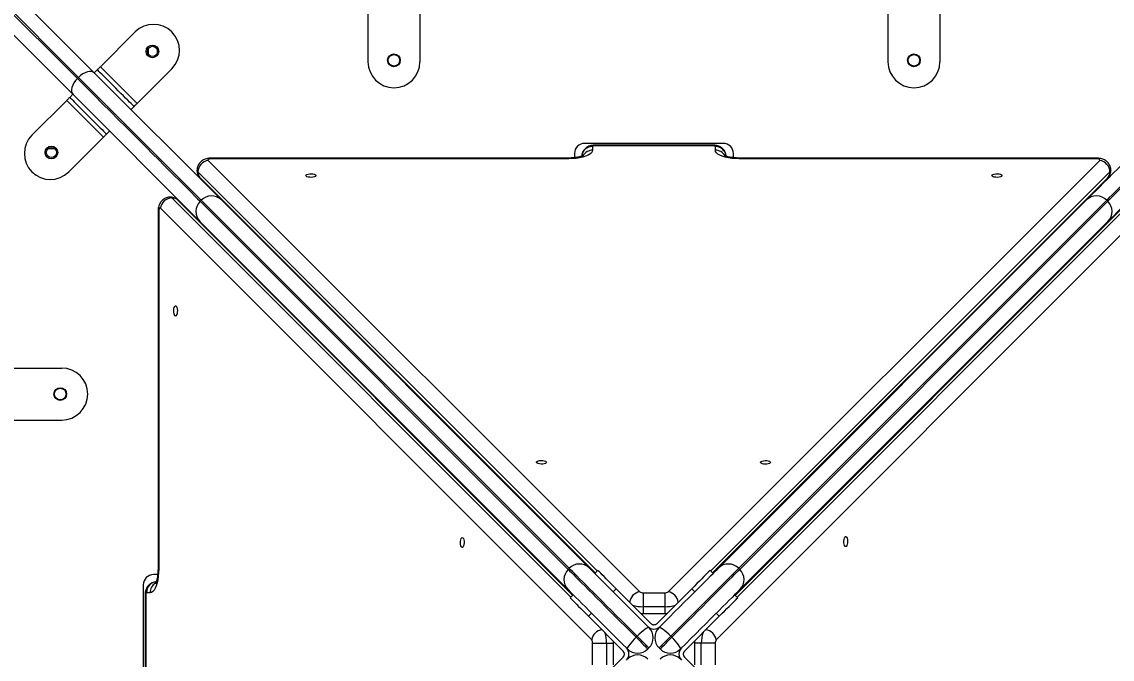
# Model space of a CAD drawing. Header units: millimetres. Extents: x -5609 to 5139, y -3980 to 3221.
# Drawn here: x -108 to 647, y 223 to 665 of the extents above; entities that cross this region are included whole.
import ezdxf

# ---------------------------------------------------------------- set-up
doc = ezdxf.new("R2010")
doc.units = ezdxf.units.MM
for name, color, linetype in [('DIKOM_ОБЪЕКТ', 7, 'Continuous'), ('DIKOM_РАЗМЕР_ЗОНА', 7, 'Continuous'), ('DIKOM_РАЗМЕР_ОБЪЕКТА', 7, 'Continuous')]:
    doc.layers.add(name, color=color, linetype=linetype)
doc.styles.add('style1', font='arial.ttf', dxfattribs={"width": 0.8})
doc.dimstyles.new('1-50', dxfattribs={"dimtxt": 300, "dimasz": 200, "dimexe": 100, "dimexo": 0, "dimgap": 100, "dimtad": 1, "dimtxsty": 'style1', "dimcen": 200, "dimclrd": 7, "dimclre": 7, "dimclrt": 7, "dimadec": 1, "dimazin": 2, "dimtfac": 1, "dimtmove": 0, "dimatfit": 2, "dimfxl": 0, "dimlwd": 25, "dimlwe": 18, "dimarcsym": 0})

# ---------------------------------------------------------------- blocks, each defined once
blk = doc.blocks.new('A$Cc336a1e3')
at = {"color": 7, "linetype": 'Continuous', "lineweight": 15}
for p, q in [((2699.13, 1965.62), (2762.66, 1902.09)), ((2687.3, 1961.9), (2750.82, 1898.37)), ((2751.53, 1899.08), (2688.01, 1962.6)), ((2747.81, 1887.25), (2684.28, 1950.77)), ((2952, 1943.9), (2952, 1909.9)), ((2988, 1943.9), (2988, 1909.9)), ((3312, 1943.9), (3312, 1909.9)), ((3348, 1943.9), (3348, 1909.9)), ((2766.75, 1906.49), (2790.79, 1930.53)), ((2800, 1915.01), (2800, 1919.18)), ((2762.51, 1902.25), (2764.63, 1904.37)), ((2792.2, 1881.03), (2766.75, 1906.49)), ((2792.2, 1881.03), (2816.25, 1905.08)), ((2751.53, 1899.08), (2750.82, 1898.37)), ((2762.66, 1902.09), (2850.51, 1814.24)), ((2745.54, 1885.28), (2747.66, 1887.4)), ((2743.41, 1883.16), (2719.37, 1859.11)), ((2743.41, 1883.16), (2768.87, 1857.7)), ((2835.66, 1799.39), (2747.81, 1887.25)), ((2790.08, 1878.91), (2787.96, 1876.79)), ((2768.87, 1857.7), (2744.83, 1833.66)), ((2773.11, 1861.94), (2770.99, 1859.82)), ((2730.72, 1849.9), (2734.89, 1849.9)), ((3198, 1853.44), (3102, 1853.44)), ((3107.5, 1851.17), (3107.5, 1848.67)), ((3191, 1852.21), (3109, 1852.21)), ((3191, 1851.71), (3109, 1851.71)), ((3192.5, 1848.67), (3192.5, 1851.17)), ((3091, 1843.26), (2843.7, 1843.26)), ((3091, 1842.76), (2843.7, 1842.76)), ((3095, 1846.44), (3095, 1843.48)), ((3205, 1843.48), (3205, 1846.44)), ((3456.3, 1843.26), (3209, 1843.26)), ((3456.3, 1842.76), (3209, 1842.76)), ((2841.35, 1841.56), (3140.17, 1542.97)), ((3159.83, 1542.97), (3458.65, 1841.56)), ((2835.95, 1829.36), (2836.05, 1829.25)), ((2836.05, 1829.25), (3109.37, 1556.15)), ((3190.63, 1556.15), (3463.95, 1829.25)), ((3464.08, 1829.38), (3463.95, 1829.25)), ((2820.52, 1813.98), (2820.65, 1813.86)), ((3093.76, 1540.53), (2820.65, 1813.86)), ((2836.55, 1814.06), (2835.84, 1813.35)), ((2835.84, 1813.35), (3090.64, 1558.56)), ((3091.35, 1559.26), (2836.55, 1814.06)), ((2850.51, 1814.24), (3105.31, 1559.45)), ((3194.69, 1559.45), (3449.49, 1814.24)), ((3479.35, 1813.86), (3206.24, 1540.53)), ((3463.45, 1814.06), (3208.65, 1559.26)), ((3209.36, 1558.56), (3464.16, 1813.35)), ((3464.16, 1813.35), (3463.45, 1814.06)), ((2806.65, 1806.2), (2806.65, 1558.9)), ((2807.14, 1806.2), (2807.14, 1558.9)), ((3106.93, 1509.73), (2808.34, 1808.55)), ((3491.66, 1808.55), (3193.07, 1509.73)), ((3090.46, 1544.6), (2835.66, 1799.39)), ((3464.34, 1799.39), (3209.54, 1544.6)), ((2706, 1697.9), (2740, 1697.9)), ((2974.96, 1689.79), (2975.3, 1690.11)), ((3324.7, 1690.11), (3325.04, 1689.79)), ((2959.8, 1674.6), (2960.11, 1674.94)), ((3339.89, 1674.94), (3340.2, 1674.6)), ((2706, 1661.9), (2740, 1661.9)), ((3043.53, 1621.22), (3044.16, 1621.3)), ((3256.34, 1621.8), (3256.97, 1621.72)), ((3056.31, 1609.16), (3055.67, 1609.08)), ((3244.83, 1609.58), (3244.19, 1609.66)), ((3028.1, 1606.24), (3028.18, 1606.87)), ((3058.8, 1606.67), (3058.16, 1606.59)), ((3242.34, 1607.09), (3241.69, 1607.17)), ((3271.32, 1606.37), (3271.4, 1605.74)), ((3040.32, 1594.73), (3040.24, 1594.09)), ((3259.26, 1593.59), (3259.18, 1594.23)), ((3042.81, 1592.24), (3042.73, 1591.6)), ((3256.77, 1591.1), (3256.69, 1591.74)), ((3091.35, 1559.26), (3090.64, 1558.56)), ((3111.11, 1557.89), (3108.99, 1555.76)), ((3191.01, 1555.76), (3188.89, 1557.89)), ((3209.36, 1558.56), (3208.65, 1559.26)), ((2796.46, 1547.9), (2796.46, 1451.9)), ((2806.42, 1554.9), (2803.46, 1554.9)), ((2797.7, 1540.9), (2797.7, 1458.9)), ((2798.19, 1540.9), (2798.19, 1458.9)), ((2801.24, 1542.4), (2798.73, 1542.4)), ((3094.14, 1540.92), (3092.02, 1538.79)), ((3121.72, 1543.04), (3123.84, 1545.16)), ((3147.88, 1521.12), (3123.84, 1545.16)), ((3142.53, 1542.38), (3142.53, 1532.69)), ((3142.53, 1542.38), (3157.47, 1542.38)), ((3176.16, 1545.16), (3152.12, 1521.12)), ((3157.47, 1542.38), (3157.47, 1532.69)), ((3178.28, 1543.04), (3176.16, 1545.16)), ((3207.98, 1538.79), (3205.86, 1540.92)), ((3157.47, 1532.69), (3142.53, 1532.69)), ((3106.87, 1528.19), (3104.75, 1526.07)), ((3104.75, 1526.07), (3128.79, 1502.02)), ((3142.53, 1527.88), (3157.47, 1527.88)), ((3171.21, 1502.02), (3195.25, 1526.07)), ((3193.13, 1528.19), (3195.25, 1526.07)), ((3137.68, 1511.52), (3138.38, 1512.23)), ((3161.62, 1512.23), (3162.32, 1511.52)), ((3107.52, 1507.38), (3117.21, 1507.38)), ((3107.52, 1492.43), (3107.52, 1507.38)), ((3117.21, 1507.38), (3117.21, 1492.43)), ((3122.03, 1492.43), (3122.03, 1507.38)), ((3146.46, 1504.15), (3145.76, 1503.44)), ((3154.24, 1503.44), (3153.54, 1504.15)), ((3177.97, 1507.38), (3177.97, 1492.43)), ((3192.48, 1507.38), (3182.79, 1507.38)), ((3182.79, 1492.43), (3182.79, 1507.38)), ((3192.48, 1507.38), (3192.48, 1492.43)), ((3128.79, 1497.78), (3104.75, 1473.74)), ((3195.25, 1473.74), (3171.21, 1497.78))]:
    blk.add_line(p, q, dxfattribs=at)
at = {"color": 8, "linetype": 'Continuous', "lineweight": 15}
for p, q in [((2806, 1918.54), (2806, 1915.65)), ((3109, 1852.21), (3109, 1851.71)), ((3191, 1852.21), (3191, 1851.71)), ((2843.7, 1842.76), (2843.7, 1843.26)), ((3091, 1842.76), (3091, 1843.26)), ((3209, 1843.26), (3209, 1842.76)), ((3456.3, 1843.26), (3456.3, 1842.76)), ((3110.69, 1557.47), (2834.29, 1833.65)), ((3465.71, 1833.65), (3189.31, 1557.47)), ((2816.25, 1815.61), (3092.44, 1539.21)), ((3207.56, 1539.21), (3483.75, 1815.61)), ((2806.65, 1806.2), (2807.14, 1806.2)), ((2971.14, 1694.27), (2970.8, 1693.95)), ((3329.2, 1693.95), (3328.86, 1694.27)), ((2955.95, 1679.1), (2955.64, 1678.76)), ((3344.36, 1678.76), (3344.05, 1679.1)), ((2806.65, 1558.9), (2807.14, 1558.9)), ((2797.7, 1540.9), (2798.19, 1540.9)), ((3142.53, 1532.69), (3142.53, 1527.88)), ((3157.47, 1532.69), (3157.47, 1527.88)), ((3117.21, 1507.38), (3122.03, 1507.38)), ((3182.79, 1507.38), (3177.97, 1507.38))]:
    blk.add_line(p, q, dxfattribs=at)
at = {"color": 7, "linetype": 'Continuous', "lineweight": 15, "flags": 128}
for points in [[(2762.66, 1902.09), (2761.73, 1902.75), (2760.57, 1903.11), (2759.21, 1903.16), (2757.72, 1902.89), (2756.14, 1902.32), (2754.55, 1901.48), (2752.99, 1900.38), (2751.53, 1899.08)], [(2764.63, 1904.37), (2764.67, 1904.41), (2764.79, 1904.53), (2764.98, 1904.73), (2765.25, 1904.99), (2765.57, 1905.31), (2765.94, 1905.68), (2766.33, 1906.08), (2766.75, 1906.49)], [(2790.08, 1878.91), (2789.95, 1879.04), (2789.57, 1879.43), (2788.93, 1880.06), (2788.06, 1880.93), (2786.97, 1882.02), (2785.69, 1883.31), (2784.24, 1884.76), (2782.64, 1886.35), (2780.94, 1888.05), (2779.17, 1889.83), (2777.35, 1891.64), (2775.54, 1893.45), (2773.77, 1895.23), (2772.07, 1896.93), (2770.47, 1898.52), (2769.02, 1899.98), (2767.74, 1901.26), (2766.65, 1902.35), (2765.78, 1903.22), (2765.14, 1903.85), (2764.76, 1904.24), (2764.63, 1904.37)], [(2750.82, 1898.37), (2749.52, 1896.92), (2748.43, 1895.36), (2747.58, 1893.76), (2747.01, 1892.18), (2746.75, 1890.69), (2746.79, 1889.34), (2747.15, 1888.17), (2747.81, 1887.25)], [(2750.82, 1898.37), (2756.81, 1892.38), (2762.65, 1886.55), (2768.32, 1880.88), (2773.82, 1875.37), (2779.15, 1870.05), (2784.29, 1864.9), (2789.25, 1859.95), (2794.01, 1855.19), (2798.57, 1850.63), (2802.92, 1846.28), (2807.06, 1842.14), (2810.98, 1838.21), (2814.68, 1834.51), (2818.16, 1831.04), (2821.41, 1827.79), (2824.42, 1824.78), (2827.19, 1822), (2829.72, 1819.47), (2832.01, 1817.18), (2834.05, 1815.14), (2835.84, 1813.35)], [(2836.55, 1814.06), (2834.76, 1815.85), (2832.72, 1817.89), (2830.43, 1820.18), (2827.9, 1822.71), (2825.13, 1825.49), (2822.11, 1828.5), (2818.87, 1831.74), (2815.39, 1835.22), (2811.69, 1838.92), (2807.77, 1842.84), (2803.63, 1846.99), (2799.27, 1851.34), (2794.71, 1855.9), (2789.95, 1860.66), (2785, 1865.61), (2779.86, 1870.75), (2774.53, 1876.08), (2769.03, 1881.58), (2763.36, 1887.25), (2757.52, 1893.09), (2751.53, 1899.08)], [(3449.49, 1814.24), (3451.34, 1816.09), (3453.45, 1818.2), (3455.81, 1820.56), (3458.43, 1823.18), (3461.29, 1826.05), (3464.41, 1829.16), (3467.76, 1832.51), (3471.35, 1836.11), (3475.18, 1839.93), (3479.23, 1843.99), (3483.51, 1848.26), (3488.01, 1852.76), (3492.72, 1857.47), (3497.64, 1862.39), (3502.76, 1867.51), (3508.07, 1872.82), (3513.58, 1878.33), (3519.26, 1884.01), (3525.12, 1889.88), (3531.15, 1895.9), (3537.34, 1902.09)], [(3548.47, 1899.08), (3542.48, 1893.09), (3536.64, 1887.25), (3530.97, 1881.58), (3525.47, 1876.08), (3520.14, 1870.75), (3515, 1865.61), (3510.05, 1860.66), (3505.29, 1855.9), (3500.73, 1851.34), (3496.38, 1846.99), (3492.23, 1842.84), (3488.31, 1838.92), (3484.61, 1835.22), (3481.13, 1831.74), (3477.89, 1828.5), (3474.87, 1825.49), (3472.1, 1822.71), (3469.57, 1820.18), (3467.28, 1817.89), (3465.24, 1815.85), (3463.45, 1814.06)], [(3464.16, 1813.35), (3465.95, 1815.14), (3467.99, 1817.18), (3470.28, 1819.47), (3472.81, 1822), (3475.58, 1824.78), (3478.59, 1827.79), (3481.84, 1831.04), (3485.32, 1834.51), (3489.02, 1838.21), (3492.94, 1842.14), (3497.08, 1846.28), (3501.43, 1850.63), (3505.99, 1855.19), (3510.75, 1859.95), (3515.71, 1864.9), (3520.85, 1870.05), (3526.18, 1875.37), (3531.68, 1880.88), (3537.35, 1886.55), (3543.19, 1892.38), (3549.18, 1898.37)], [(2743.41, 1883.16), (2743.83, 1883.57), (2744.23, 1883.97), (2744.59, 1884.33), (2744.91, 1884.66), (2745.18, 1884.92), (2745.37, 1885.11), (2745.49, 1885.24), (2745.54, 1885.28)], [(2745.54, 1885.28), (2745.66, 1885.15), (2746.05, 1884.76), (2746.69, 1884.13), (2747.56, 1883.26), (2748.64, 1882.17), (2749.93, 1880.88), (2751.38, 1879.43), (2752.98, 1877.84), (2754.68, 1876.13), (2756.45, 1874.36), (2758.26, 1872.55), (2760.07, 1870.74), (2761.85, 1868.96), (2763.55, 1867.26), (2765.14, 1865.67), (2766.6, 1864.21), (2767.88, 1862.93), (2768.97, 1861.84), (2769.84, 1860.97), (2770.48, 1860.34), (2770.86, 1859.95), (2770.99, 1859.82)], [(2792.2, 1881.03), (2791.79, 1880.62), (2791.39, 1880.22), (2791.03, 1879.86), (2790.7, 1879.53), (2790.44, 1879.27), (2790.24, 1879.07), (2790.12, 1878.95), (2790.08, 1878.91)], [(3552.19, 1887.25), (3546, 1881.06), (3539.97, 1875.03), (3534.11, 1869.17), (3528.43, 1863.48), (3522.92, 1857.98), (3517.61, 1852.66), (3512.49, 1847.54), (3507.57, 1842.62), (3502.86, 1837.91), (3498.36, 1833.41), (3494.08, 1829.14), (3490.03, 1825.08), (3486.2, 1821.26), (3482.61, 1817.66), (3479.26, 1814.31), (3476.14, 1811.2), (3473.28, 1808.33), (3470.66, 1805.71), (3468.3, 1803.35), (3466.19, 1801.24), (3464.34, 1799.39)], [(2770.99, 1859.82), (2770.95, 1859.78), (2770.83, 1859.66), (2770.63, 1859.46), (2770.37, 1859.2), (2770.05, 1858.88), (2769.68, 1858.51), (2769.28, 1858.11), (2768.87, 1857.7)], [(3109, 1851.71), (3108.71, 1851.7), (3108.43, 1851.67), (3108.17, 1851.62), (3107.94, 1851.55), (3107.75, 1851.47), (3107.61, 1851.38), (3107.53, 1851.28), (3107.5, 1851.17)], [(3192.5, 1851.17), (3192.47, 1851.28), (3192.39, 1851.38), (3192.25, 1851.47), (3192.06, 1851.55), (3191.83, 1851.62), (3191.57, 1851.67), (3191.29, 1851.7), (3191, 1851.71)], [(2843.7, 1842.76), (2843.11, 1842.73), (2842.55, 1842.66), (2842.06, 1842.54), (2841.66, 1842.38), (2841.38, 1842.19), (2841.22, 1841.98), (2841.22, 1841.77), (2841.35, 1841.56)], [(3107.5, 1848.67), (3107.3, 1847.74), (3106.69, 1846.84), (3105.7, 1845.99), (3104.35, 1845.19), (3102.67, 1844.49), (3100.7, 1843.89), (3098.49, 1843.4), (3096.1, 1843.05), (3093.58, 1842.83), (3091, 1842.76)], [(3209, 1842.76), (3206.42, 1842.83), (3203.9, 1843.05), (3201.51, 1843.4), (3199.3, 1843.89), (3197.33, 1844.49), (3195.65, 1845.19), (3194.3, 1845.99), (3193.31, 1846.84), (3192.7, 1847.74), (3192.5, 1848.67)], [(3458.65, 1841.56), (3458.78, 1841.77), (3458.78, 1841.98), (3458.63, 1842.19), (3458.34, 1842.38), (3457.94, 1842.54), (3457.45, 1842.66), (3456.89, 1842.73), (3456.3, 1842.76)], [(2909, 1831.12), (2909.19, 1831.53), (2909.74, 1831.89), (2910.59, 1832.17), (2911.64, 1832.34), (2912.79, 1832.37), (2913.91, 1832.27), (2914.87, 1832.04), (2915.58, 1831.72), (2915.95, 1831.33), (2915.95, 1830.92), (2915.58, 1830.53), (2914.87, 1830.2), (2913.91, 1829.98), (2912.79, 1829.87), (2911.64, 1829.91), (2910.59, 1830.07), (2909.74, 1830.35), (2909.19, 1830.72), (2909, 1831.12)], [(3384, 1831.12), (3384.19, 1831.53), (3384.74, 1831.89), (3385.59, 1832.17), (3386.64, 1832.34), (3387.79, 1832.37), (3388.91, 1832.27), (3389.87, 1832.04), (3390.58, 1831.72), (3390.95, 1831.33), (3390.95, 1830.92), (3390.58, 1830.53), (3389.87, 1830.2), (3388.91, 1829.98), (3387.79, 1829.87), (3386.64, 1829.91), (3385.59, 1830.07), (3384.74, 1830.35), (3384.19, 1830.72), (3384, 1831.12)], [(2808.34, 1808.55), (2808.13, 1808.69), (2807.92, 1808.68), (2807.71, 1808.53), (2807.52, 1808.25), (2807.36, 1807.85), (2807.24, 1807.35), (2807.17, 1806.79), (2807.14, 1806.2)], [(2818.78, 1733.9), (2818.37, 1734.09), (2818.01, 1734.64), (2817.73, 1735.49), (2817.57, 1736.54), (2817.53, 1737.69), (2817.63, 1738.81), (2817.86, 1739.77), (2818.18, 1740.48), (2818.57, 1740.86), (2818.99, 1740.86), (2819.38, 1740.48), (2819.7, 1739.77), (2819.93, 1738.81), (2820.03, 1737.69), (2820, 1736.54), (2819.83, 1735.49), (2819.55, 1734.64), (2819.19, 1734.09), (2818.78, 1733.9)], [(3075.61, 1632.68), (3075.42, 1632.27), (3074.87, 1631.91), (3074.03, 1631.63), (3072.97, 1631.46), (3071.82, 1631.43), (3070.71, 1631.53), (3069.74, 1631.76), (3069.03, 1632.08), (3068.66, 1632.47), (3068.66, 1632.88), (3069.03, 1633.27), (3069.74, 1633.6), (3070.71, 1633.82), (3071.82, 1633.93), (3072.97, 1633.89), (3074.03, 1633.73), (3074.87, 1633.45), (3075.42, 1633.08), (3075.61, 1632.68)], [(3230.74, 1632.62), (3230.55, 1632.21), (3230, 1631.85), (3229.15, 1631.57), (3228.09, 1631.4), (3226.95, 1631.37), (3225.83, 1631.47), (3224.87, 1631.69), (3224.16, 1632.02), (3223.78, 1632.41), (3223.78, 1632.82), (3224.16, 1633.21), (3224.87, 1633.54), (3225.83, 1633.76), (3226.95, 1633.86), (3228.09, 1633.83), (3229.15, 1633.66), (3230, 1633.39), (3230.55, 1633.02), (3230.74, 1632.62)], [(3017.29, 1580.64), (3017.69, 1580.45), (3018.06, 1579.9), (3018.34, 1579.05), (3018.5, 1578), (3018.54, 1576.85), (3018.44, 1575.73), (3018.21, 1574.77), (3017.88, 1574.06), (3017.49, 1573.69), (3017.08, 1573.69), (3016.69, 1574.06), (3016.37, 1574.77), (3016.14, 1575.73), (3016.04, 1576.85), (3016.07, 1578), (3016.24, 1579.05), (3016.52, 1579.9), (3016.88, 1580.45), (3017.29, 1580.64)], [(3282.77, 1574.29), (3282.37, 1574.48), (3282, 1575.03), (3281.72, 1575.88), (3281.56, 1576.93), (3281.53, 1578.08), (3281.63, 1579.2), (3281.85, 1580.16), (3282.18, 1580.87), (3282.57, 1581.24), (3282.98, 1581.24), (3283.37, 1580.87), (3283.7, 1580.16), (3283.92, 1579.2), (3284.02, 1578.08), (3283.99, 1576.93), (3283.82, 1575.88), (3283.54, 1575.03), (3283.18, 1574.48), (3282.77, 1574.29)], [(2807.14, 1558.9), (2807.07, 1556.32), (2806.85, 1553.8), (2806.5, 1551.41), (2806.02, 1549.2), (2805.41, 1547.24), (2804.71, 1545.55), (2803.92, 1544.2), (2803.06, 1543.21), (2802.16, 1542.61), (2801.24, 1542.4)], [(3090.64, 1558.56), (3091.61, 1557.59), (3092.82, 1556.38), (3094.27, 1554.93), (3095.94, 1553.25), (3097.84, 1551.36), (3099.95, 1549.24), (3102.27, 1546.93), (3104.77, 1544.42), (3107.46, 1541.73), (3110.32, 1538.87), (3113.34, 1535.86), (3116.5, 1532.69), (3119.79, 1529.4), (3123.2, 1525.99), (3126.71, 1522.49), (3130.3, 1518.89), (3133.96, 1515.23), (3137.68, 1511.52)], [(3138.38, 1512.23), (3134.67, 1515.94), (3131.01, 1519.6), (3127.42, 1523.19), (3123.91, 1526.7), (3120.5, 1530.11), (3117.21, 1533.4), (3114.05, 1536.56), (3111.03, 1539.58), (3108.17, 1542.44), (3105.48, 1545.13), (3102.97, 1547.64), (3100.66, 1549.95), (3098.55, 1552.06), (3096.65, 1553.96), (3094.97, 1555.64), (3093.53, 1557.08), (3092.32, 1558.29), (3091.35, 1559.26)], [(3105.31, 1559.45), (3106.28, 1558.48), (3107.51, 1557.24), (3109.01, 1555.74), (3110.75, 1554), (3112.74, 1552.01), (3114.96, 1549.79), (3117.39, 1547.36), (3120.03, 1544.72), (3122.85, 1541.9), (3125.85, 1538.9), (3129, 1535.75), (3132.3, 1532.46), (3135.71, 1529.04), (3139.22, 1525.53), (3142.81, 1521.94), (3146.46, 1518.29)], [(3123.84, 1545.16), (3122.03, 1546.97), (3120.25, 1548.74), (3118.55, 1550.45), (3116.96, 1552.04), (3115.5, 1553.49), (3114.22, 1554.78), (3113.13, 1555.87), (3112.26, 1556.74), (3111.62, 1557.37), (3111.24, 1557.76), (3111.11, 1557.89)], [(3153.54, 1518.29), (3157.19, 1521.94), (3160.78, 1525.53), (3164.29, 1529.04), (3167.7, 1532.46), (3171, 1535.75), (3174.15, 1538.9), (3177.15, 1541.9), (3179.97, 1544.72), (3182.61, 1547.36), (3185.04, 1549.79), (3187.26, 1552.01), (3189.25, 1554), (3190.99, 1555.74), (3192.49, 1557.24), (3193.72, 1558.48), (3194.69, 1559.45)], [(3208.65, 1559.26), (3207.68, 1558.29), (3206.47, 1557.08), (3205.03, 1555.64), (3203.35, 1553.96), (3201.45, 1552.06), (3199.34, 1549.95), (3197.03, 1547.64), (3194.52, 1545.13), (3191.83, 1542.44), (3188.97, 1539.58), (3185.95, 1536.56), (3182.79, 1533.4), (3179.5, 1530.11), (3176.09, 1526.7), (3172.58, 1523.19), (3168.99, 1519.6), (3165.33, 1515.94), (3161.62, 1512.23)], [(3162.32, 1511.52), (3166.04, 1515.23), (3169.7, 1518.89), (3173.29, 1522.49), (3176.8, 1525.99), (3180.21, 1529.4), (3183.5, 1532.69), (3186.66, 1535.86), (3189.68, 1538.87), (3192.54, 1541.73), (3195.23, 1544.42), (3197.73, 1546.93), (3200.05, 1549.24), (3202.16, 1551.36), (3204.06, 1553.25), (3205.73, 1554.93), (3207.18, 1556.38), (3208.39, 1557.59), (3209.36, 1558.56)], [(3188.89, 1557.89), (3188.76, 1557.76), (3188.38, 1557.37), (3187.74, 1556.74), (3186.87, 1555.87), (3185.78, 1554.78), (3184.5, 1553.49), (3183.04, 1552.04), (3181.45, 1550.45), (3179.75, 1548.74), (3177.97, 1546.97), (3176.16, 1545.16)], [(2798.73, 1542.4), (2798.62, 1542.37), (2798.52, 1542.29), (2798.43, 1542.15), (2798.35, 1541.96), (2798.28, 1541.74), (2798.23, 1541.48), (2798.2, 1541.2), (2798.19, 1540.9)], [(3131.62, 1503.44), (3127.96, 1507.09), (3124.37, 1510.68), (3120.86, 1514.2), (3117.45, 1517.61), (3114.16, 1520.9), (3111, 1524.05), (3108, 1527.05), (3105.18, 1529.88), (3102.54, 1532.51), (3100.11, 1534.95), (3097.89, 1537.16), (3095.91, 1539.15), (3094.16, 1540.89), (3092.66, 1542.39), (3091.43, 1543.63), (3090.46, 1544.6)], [(3209.54, 1544.6), (3208.57, 1543.63), (3207.34, 1542.39), (3205.84, 1540.89), (3204.09, 1539.15), (3202.11, 1537.16), (3199.89, 1534.95), (3197.46, 1532.51), (3194.82, 1529.88), (3192, 1527.05), (3189, 1524.05), (3185.84, 1520.9), (3182.55, 1517.61), (3179.14, 1514.2), (3175.63, 1510.68), (3172.04, 1507.09), (3168.38, 1503.44)], [(3092.02, 1538.79), (3092.15, 1538.66), (3092.53, 1538.28), (3093.17, 1537.64), (3094.04, 1536.77), (3095.13, 1535.69), (3096.41, 1534.4), (3097.86, 1532.95), (3099.46, 1531.35), (3101.16, 1529.65), (3102.93, 1527.88), (3104.75, 1526.07)], [(3195.25, 1526.07), (3197.07, 1527.88), (3198.84, 1529.65), (3200.54, 1531.35), (3202.14, 1532.95), (3203.59, 1534.4), (3204.87, 1535.69), (3205.96, 1536.77), (3206.83, 1537.64), (3207.47, 1538.28), (3207.85, 1538.66), (3207.98, 1538.79)], [(3146.46, 1518.29), (3146.13, 1518.35), (3145.54, 1518.14), (3144.71, 1517.66), (3143.68, 1516.93), (3142.48, 1515.99), (3141.17, 1514.86), (3139.78, 1513.59), (3138.38, 1512.23)], [(3161.62, 1512.23), (3160.22, 1513.59), (3158.83, 1514.86), (3157.52, 1515.99), (3156.32, 1516.93), (3155.29, 1517.66), (3154.46, 1518.14), (3153.87, 1518.35), (3153.54, 1518.29)], [(3137.68, 1511.52), (3136.32, 1510.12), (3135.05, 1508.74), (3133.92, 1507.42), (3132.97, 1506.22), (3132.25, 1505.19), (3131.77, 1504.36), (3131.55, 1503.77), (3131.62, 1503.44)], [(3137.68, 1511.52), (3139.02, 1510.18), (3140.35, 1508.85), (3141.62, 1507.57), (3142.79, 1506.41), (3143.8, 1505.39), (3144.63, 1504.56), (3145.25, 1503.95), (3145.63, 1503.57), (3145.76, 1503.44)], [(3146.46, 1504.15), (3146.34, 1504.27), (3145.96, 1504.65), (3145.34, 1505.27), (3144.51, 1506.1), (3143.49, 1507.12), (3142.33, 1508.28), (3141.06, 1509.55), (3139.73, 1510.88), (3138.38, 1512.23)], [(3161.62, 1512.23), (3160.27, 1510.88), (3158.94, 1509.55), (3157.67, 1508.28), (3156.51, 1507.12), (3155.49, 1506.1), (3154.66, 1505.27), (3154.04, 1504.65), (3153.66, 1504.27), (3153.54, 1504.15)], [(3154.24, 1503.44), (3154.37, 1503.57), (3154.75, 1503.95), (3155.37, 1504.56), (3156.2, 1505.39), (3157.21, 1506.41), (3158.38, 1507.57), (3159.65, 1508.85), (3160.98, 1510.18), (3162.32, 1511.52)], [(3168.38, 1503.44), (3168.45, 1503.77), (3168.23, 1504.36), (3167.75, 1505.19), (3167.03, 1506.22), (3166.08, 1507.42), (3164.95, 1508.74), (3163.68, 1510.12), (3162.32, 1511.52)]]:
    blk.add_lwpolyline(points, dxfattribs=at)
at = {"color": 8, "linetype": 'Continuous', "lineweight": 15, "flags": 128}
for points in [[(2834.29, 1833.65), (2833.82, 1834.32), (2833.7, 1834.86)], [(3466.3, 1834.86), (3466.18, 1834.32), (3465.71, 1833.65)], [(2815.04, 1816.2), (2815.59, 1816.08), (2816.25, 1815.61)]]:
    blk.add_lwpolyline(points, dxfattribs=at)
at = {"color": 7, "linetype": 'Continuous', "lineweight": 15}
for centre, radius in [((2802.81, 1917.1), 4.4), ((2802.81, 1917.1), 3.5), ((2970, 1910.9), 4.4), ((2970, 1910.9), 4), ((3330, 1910.9), 4.4), ((3330, 1910.9), 4), ((2732.81, 1847.09), 4.4), ((2732.81, 1847.09), 3.5), ((2739, 1679.9), 4.4), ((2739, 1679.9), 4)]:
    blk.add_circle(centre, radius, dxfattribs=at)
for centre, radius, start, end in [((2803.52, 1917.8), 18, 315, 135), ((2970, 1909.9), 18, 180, 0), ((3330, 1909.9), 18, 180, 0), ((2732.1, 1846.39), 18, 135, 315), ((3102, 1846.44), 7, 90, 180), ((3198, 1846.44), 7, 0, 90), ((2842.49, 1833.44), 8.2, 97.97705, 178.50901), ((3457.51, 1833.44), 8.2, 1.49022, 82.02372), ((2816.46, 1807.42), 8.2, 91.49004, 172.02341), ((2842.74, 1806.28), 9.87, 134.26656, 224.24624), ((2843.62, 1807.17), 9.87, 45.75352, 135.73417), ((3456.38, 1807.17), 9.87, 44.26573, 134.24658), ((3457.26, 1806.28), 9.87, 315.75278, 45.73441), ((2740, 1679.9), 18, 270, 90), ((3097.53, 1551.49), 9.87, 134.26588, 224.24643), ((3098.42, 1552.37), 9.87, 45.75318, 135.73426), ((3201.58, 1552.37), 9.87, 44.26598, 134.24658), ((3202.47, 1551.49), 9.87, 315.7543, 45.73387), ((2803.46, 1547.9), 7, 90, 180), ((3142.22, 1546.12), 3.76, 237.00348, 274.70289), ((3157.78, 1546.12), 3.76, 265.29749, 302.99545), ((3150, 1523.24), 6, 225, 315), ((3139.39, 1511.22), 10, 315, 45), ((3150, 1523.24), 3, 225, 315), ((3160.61, 1511.22), 10, 135, 225), ((3103.78, 1507.68), 3.76, 355.29935, 32.99394), ((3126.67, 1499.9), 6, 315, 45), ((3138.69, 1510.51), 10, 225, 315), ((3161.31, 1510.51), 10, 225, 315), ((3173.33, 1499.9), 6, 135, 225), ((3196.22, 1507.68), 3.76, 147.00307, 184.70364), ((3126.67, 1499.9), 3, 315, 45), ((3138.69, 1489.3), 10, 45, 135), ((3161.31, 1489.3), 10, 45, 135), ((3173.33, 1499.9), 3, 135, 225)]:
    blk.add_arc(centre, radius, start, end, dxfattribs=at)
at = {"color": 8, "linetype": 'Continuous', "lineweight": 15}
for centre, radius, start, end in [((3107.27, 1843.89), 7.29, 88.17781, 174.84427), ((3192.73, 1843.89), 7.29, 5.12148, 91.82343), ((3107.39, 1841.11), 7.56, 89.14689, 149.59331), ((3192.61, 1841.11), 7.56, 30.43617, 90.85165), ((2840.44, 1833.56), 6.16, 179.14252, 223.06796), ((3459.55, 1833.56), 6.16, 317.23632, 0.85574), ((2816.34, 1809.46), 6.16, 47.23755, 90.85591), ((2806.01, 1542.63), 7.29, 95.12171, 181.82275), ((2808.79, 1542.52), 7.56, 120.43508, 180.85208), ((3141.34, 1534.81), 8.24, 98.1037, 172.83122), ((3158.66, 1534.81), 8.24, 7.16797, 81.89662), ((3142.01, 1553.37), 20.68, 250.58957, 271.43677), ((3157.99, 1553.36), 20.68, 268.56259, 289.41106), ((3115.09, 1508.57), 8.24, 97.16798, 171.89685), ((3096.54, 1507.89), 20.68, 358.5638, 19.40937), ((3203.46, 1507.89), 20.68, 160.5897, 181.43623), ((3184.91, 1508.57), 8.24, 8.10361, 82.83155)]:
    blk.add_arc(centre, radius, start, end, dxfattribs=at)
at = {"color": 7, "linetype": 'Continuous', "lineweight": 15}
for points, knots in [([(3109, 1852.21), (3108.67, 1852.2), (3107.74, 1852.18), (3106.34, 1851.93), (3104.88, 1851.44), (3103.64, 1850.79), (3102.54, 1849.95), (3101.58, 1848.91), (3100.8, 1847.7), (3100.26, 1846.33), (3100.03, 1845.13), (3100.01, 1844.41), (3100, 1844.17)], [0, 0, 0, 0, 0.073037, 0.206489, 0.316011, 0.417216, 0.519431, 0.623902, 0.730491, 0.838584, 0.947569, 1, 1, 1, 1]), ([(3200, 1844.17), (3199.97, 1844.72), (3199.9, 1845.75), (3199.43, 1847.18), (3198.78, 1848.4), (3197.97, 1849.45), (3197.03, 1850.31), (3195.99, 1851), (3194.86, 1851.54), (3193.6, 1851.93), (3192.3, 1852.17), (3191.41, 1852.2), (3191, 1852.21)], [0, 0, 0, 0, 0.121187, 0.228842, 0.330781, 0.428136, 0.521993, 0.613784, 0.705841, 0.802242, 0.908921, 1, 1, 1, 1]), ([(2843.7, 1843.26), (2843.38, 1843.25), (2842.48, 1843.23), (2841, 1843.03), (2839.42, 1842.6), (2838.02, 1841.98), (2836.81, 1841.19), (2835.75, 1840.22), (2834.87, 1839.06), (2834.21, 1837.75), (2833.78, 1836.33), (2833.73, 1835.35), (2833.71, 1834.87)], [0, 0, 0, 0, 0.064697, 0.184184, 0.303597, 0.405992, 0.503866, 0.601742, 0.700648, 0.800644, 0.901435, 1, 1, 1, 1]), ([(3101.37, 1845.1), (3101.37, 1845.1), (3101.37, 1845.1), (3101.08, 1844.93), (3100.53, 1844.68), (3099.68, 1844.38), (3098.55, 1844.06), (3097.16, 1843.77), (3095.56, 1843.52), (3093.78, 1843.34), (3092.24, 1843.27), (3091.3, 1843.26), (3091, 1843.26)], [0, 0, 0, 0, 0.058604, 0.148346, 0.243509, 0.345561, 0.454585, 0.569805, 0.689994, 0.813824, 0.94005, 1, 1, 1, 1]), ([(3209, 1843.26), (3208.67, 1843.26), (3207.69, 1843.27), (3206.09, 1843.35), (3204.28, 1843.54), (3202.63, 1843.8), (3201.2, 1844.13), (3200.08, 1844.46), (3199.28, 1844.77), (3198.81, 1844.99), (3198.6, 1845.13), (3198.63, 1845.11), (3198.63, 1845.1)], [0, 0, 0, 0, 0.066507, 0.194165, 0.320937, 0.445657, 0.567204, 0.684395, 0.78462, 0.878693, 0.967747, 1, 1, 1, 1]), ([(3466.27, 1834.87), (3466.26, 1835.26), (3466.25, 1836.14), (3465.89, 1837.47), (3465.3, 1838.77), (3464.52, 1839.89), (3463.6, 1840.84), (3462.57, 1841.62), (3461.42, 1842.25), (3460.13, 1842.74), (3458.66, 1843.09), (3457.35, 1843.24), (3456.54, 1843.25), (3456.3, 1843.26)], [0, 0, 0, 0, 0.078409, 0.180488, 0.277141, 0.369703, 0.459408, 0.54779, 0.637223, 0.731605, 0.836366, 0.950677, 1, 1, 1, 1]), ([(2833.71, 1834.87), (2833.7, 1834.86), (2833.65, 1834.32), (2833.83, 1833.29), (2834.24, 1831.87), (2834.9, 1830.62), (2835.54, 1829.77), (2835.95, 1829.35), (2836.05, 1829.25)], [0, 0, 0, 0, 0.006364, 0.257083, 0.492963, 0.717069, 0.932378, 1, 1, 1, 1]), ([(3463.95, 1829.25), (3464.26, 1829.59), (3464.89, 1830.29), (3465.62, 1831.55), (3466.1, 1832.95), (3466.32, 1834.08), (3466.27, 1834.72), (3466.27, 1834.87)], [0, 0, 0, 0, 0.220343, 0.454706, 0.691054, 0.92874, 1, 1, 1, 1]), ([(2815.03, 1816.17), (2814.65, 1816.16), (2813.76, 1816.16), (2812.44, 1815.8), (2811.13, 1815.21), (2810.01, 1814.43), (2809.06, 1813.51), (2808.28, 1812.47), (2807.65, 1811.32), (2807.16, 1810.03), (2806.81, 1808.56), (2806.66, 1807.25), (2806.65, 1806.44), (2806.65, 1806.2)], [0, 0, 0, 0, 0.078409, 0.180488, 0.277139, 0.369704, 0.459406, 0.547794, 0.63722, 0.731601, 0.836363, 0.950677, 1, 1, 1, 1]), ([(2820.65, 1813.86), (2820.31, 1814.16), (2819.61, 1814.8), (2818.35, 1815.52), (2816.96, 1816), (2815.82, 1816.22), (2815.18, 1816.18), (2815.03, 1816.17)], [0, 0, 0, 0, 0.220349, 0.454707, 0.691054, 0.928749, 1, 1, 1, 1]), ([(2806.65, 1558.9), (2806.64, 1558.57), (2806.64, 1557.59), (2806.55, 1555.99), (2806.36, 1554.18), (2806.1, 1552.53), (2805.78, 1551.1), (2805.44, 1549.98), (2805.14, 1549.18), (2804.91, 1548.71), (2804.78, 1548.5), (2804.8, 1548.53), (2804.8, 1548.54)], [0, 0, 0, 0, 0.066511, 0.194168, 0.320935, 0.445657, 0.567205, 0.684394, 0.784622, 0.878693, 0.967747, 1, 1, 1, 1]), ([(2805.73, 1549.9), (2805.19, 1549.87), (2804.15, 1549.81), (2802.73, 1549.34), (2801.5, 1548.68), (2800.46, 1547.87), (2799.59, 1546.93), (2798.9, 1545.89), (2798.36, 1544.76), (2797.97, 1543.51), (2797.74, 1542.21), (2797.71, 1541.31), (2797.7, 1540.9)], [0, 0, 0, 0, 0.121187, 0.228842, 0.330781, 0.428135, 0.521991, 0.613781, 0.705842, 0.802241, 0.908921, 1, 1, 1, 1]), ([(3141.02, 1527.98), (3141.18, 1527.95), (3141.67, 1527.88), (3142.18, 1527.88), (3142.53, 1527.88)], [0, 0, 0, 0, 0.320617, 1, 1, 1, 1]), ([(3157.47, 1527.88), (3157.79, 1527.88), (3158.3, 1527.88), (3158.8, 1527.95), (3158.99, 1527.98)], [0, 0, 0, 0, 0.627025, 1, 1, 1, 1]), ([(3122.03, 1507.38), (3122.03, 1507.7), (3122.02, 1508.21), (3121.95, 1508.7), (3121.92, 1508.89)], [0, 0, 0, 0, 0.627017, 1, 1, 1, 1]), ([(3178.07, 1508.88), (3178.05, 1508.73), (3177.98, 1508.23), (3177.97, 1507.72), (3177.97, 1507.38)], [0, 0, 0, 0, 0.320618, 1, 1, 1, 1])]:
    blk.add_open_spline(points, degree=3, knots=knots, dxfattribs=at)
blk = doc.blocks.new('*D1')
at = {"layer": 'Defpoints', "color": 0, "transparency": 16777216}
for p in [(791.33, 1721.44), (-4598.5, -1272.9), (790.33, -1272.9)]:
    blk.add_point(p, dxfattribs=at)
at = {"layer": 'DIKOM_РАЗМЕР_ОБЪЕКТА', "color": 7, "lineweight": 18, "transparency": 16777216}
for p, q in [((791.33, 1721.44), (-4698.5, 1721.44)), ((790.33, -1272.9), (-4698.5, -1272.9))]:
    blk.add_line(p, q, dxfattribs=at)
at = {"layer": 'DIKOM_РАЗМЕР_ОБЪЕКТА', "color": 7, "lineweight": 25, "transparency": 16777216}
blk.add_line((-4598.5, 1521.44), (-4598.5, -1072.9), dxfattribs=at)
at = {"layer": 'DIKOM_РАЗМЕР_ОБЪЕКТА', "color": 7, "transparency": 16777216}
for points in [[(-4631.83, 1521.44), (-4565.17, 1521.44), (-4598.5, 1721.44)], [(-4631.83, -1072.9), (-4565.17, -1072.9), (-4598.5, -1272.9)]]:
    blk.add_solid(points, dxfattribs=at)
at = {"layer": 'DIKOM_РАЗМЕР_ОБЪЕКТА', "color": 7, "transparency": 16777216, "insert": (-4851.77, 224.27), "char_height": 300, "attachment_point": 5, "rotation": 90, "style": 'style1'}
blk.add_mtext('3000', dxfattribs=at)
blk = doc.blocks.new('*D2')
at = {"layer": 'Defpoints', "color": 0, "transparency": 16777216}
for p in [(-5158.5, 3221.44), (639.33, 3221.44), (2080.28, -2772.9)]:
    blk.add_point(p, dxfattribs=at)
at = {"layer": 'DIKOM_РАЗМЕР_ЗОНА', "color": 7, "lineweight": 18, "transparency": 16777216}
for p, q in [((639.33, 3221.44), (-5258.5, 3221.44)), ((2080.28, -2772.9), (-5258.5, -2772.9))]:
    blk.add_line(p, q, dxfattribs=at)
at = {"layer": 'DIKOM_РАЗМЕР_ЗОНА', "color": 7, "lineweight": 25, "transparency": 16777216}
blk.add_line((-5158.5, -2572.9), (-5158.5, 3021.44), dxfattribs=at)
at = {"layer": 'DIKOM_РАЗМЕР_ЗОНА', "color": 7, "transparency": 16777216}
for points in [[(-5191.83, 3021.44), (-5125.17, 3021.44), (-5158.5, 3221.44)], [(-5191.83, -2572.9), (-5125.17, -2572.9), (-5158.5, -2772.9)]]:
    blk.add_solid(points, dxfattribs=at)
at = {"layer": 'DIKOM_РАЗМЕР_ЗОНА', "color": 7, "transparency": 16777216, "insert": (-5411.67, 224.27), "char_height": 300, "attachment_point": 5, "rotation": 90, "style": 'style1'}
blk.add_mtext('6000', dxfattribs=at)
blk = doc.blocks.new('*D3')
at = {"layer": 'Defpoints', "color": 0, "transparency": 16777216}
for p in [(3639.92, 380.08), (-2820.17, -123), (3639.92, -3311)]:
    blk.add_point(p, dxfattribs=at)
at = {"layer": 'DIKOM_РАЗМЕР_ОБЪЕКТА', "color": 7, "lineweight": 18, "transparency": 16777216}
for p, q in [((3639.92, 380.08), (3639.92, -3411)), ((-2820.17, -123), (-2820.17, -3411))]:
    blk.add_line(p, q, dxfattribs=at)
at = {"layer": 'DIKOM_РАЗМЕР_ОБЪЕКТА', "color": 7, "lineweight": 25, "transparency": 16777216}
blk.add_line((-2620.17, -3311), (3439.92, -3311), dxfattribs=at)
at = {"layer": 'DIKOM_РАЗМЕР_ОБЪЕКТА', "color": 7, "transparency": 16777216}
for points in [[(-2620.17, -3277.67), (-2620.17, -3344.33), (-2820.17, -3311)], [(3439.92, -3277.67), (3439.92, -3344.33), (3639.92, -3311)]]:
    blk.add_solid(points, dxfattribs=at)
at = {"layer": 'DIKOM_РАЗМЕР_ОБЪЕКТА', "color": 7, "transparency": 16777216, "insert": (300, -3057.83), "char_height": 300, "attachment_point": 5, "style": 'style1'}
blk.add_mtext('6450', dxfattribs=at)

msp = doc.modelspace()

# ---------------------------------------------------------------- block references
at = {"layer": 'DIKOM_ОБЪЕКТ'}
msp.add_blockref('A$Cc336a1e3', (-2820.166, -1272.903), dxfattribs=at)

# ---------------------------------------------------------------- dimensions: what is measured, and where the dimension line sits
at = {"layer": 'DIKOM_РАЗМЕР_ЗОНА'}
dim = msp.add_linear_dim(base=(-5158.5, 3221.444), p1=(2080.276, -2772.903), p2=(639.334, 3221.444), angle=90, text='6000', dimstyle='1-50', dxfattribs=at)
dim.commit()
dim.dimension.update_dxf_attribs({"geometry": '*D2', "text_midpoint": (-5158.5, 224.27), "dimtype": 160})
at = {"layer": 'DIKOM_РАЗМЕР_ОБЪЕКТА'}
dim = msp.add_linear_dim(base=(-4598.5, -1272.903), p1=(791.335, 1721.444), p2=(790.335, -1272.903), angle=90, text='3000', dimstyle='1-50', dxfattribs=at)
dim.commit()
dim.dimension.update_dxf_attribs({"geometry": '*D1', "text_midpoint": (-4598.5, 224.27), "dimtype": 160})
dim = msp.add_linear_dim(base=(3639.915, -3311), p1=(-2820.166, -123), p2=(3639.915, 380.085), text='6450', dimstyle='1-50', dxfattribs=at)
dim.commit()
dim.dimension.update_dxf_attribs({"geometry": '*D3', "text_midpoint": (300, -3311), "dimtype": 160})

doc.saveas('drawing.dxf')
